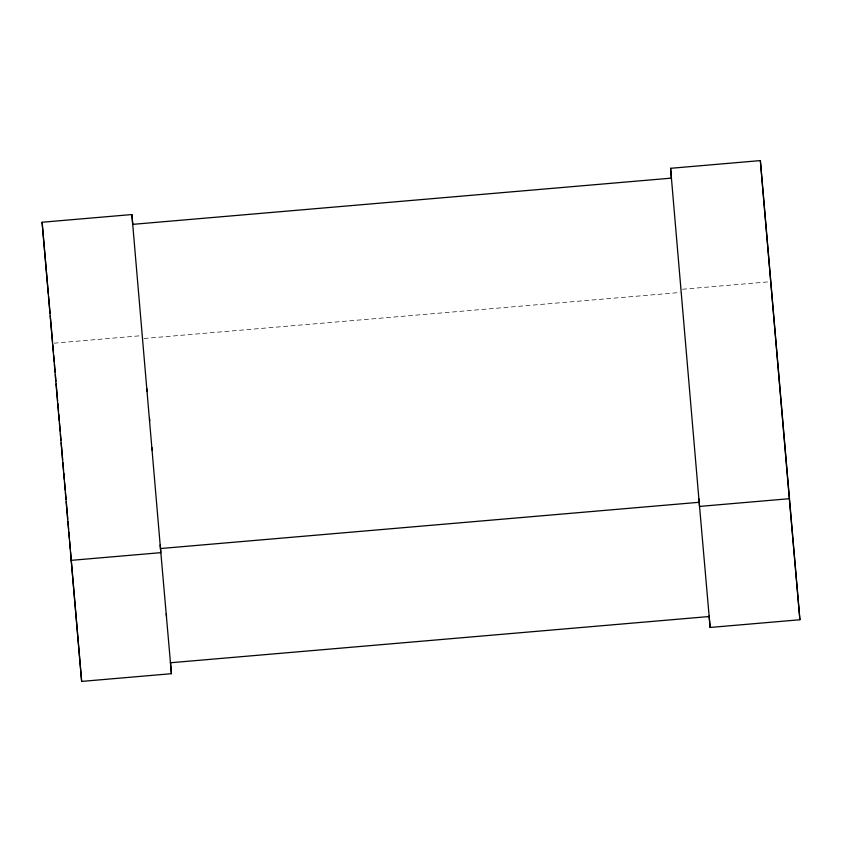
<?xml version="1.0" encoding="UTF-8"?>
<svg xmlns="http://www.w3.org/2000/svg" width="842" height="842" viewBox="0 0 842 842"><rect width="100%" height="100%" fill="white"/><g stroke="black" fill="none" stroke-linecap="round" stroke-linejoin="round"><path stroke-width="0.63" stroke-dasharray="4.21 3.16" d="M53.993 343.178L141.172 335.695M682.473 289.238L769.651 281.754M144.035 338.484L680.104 292.469"/><path stroke-width="1.26" d="M170.431 662.17L171.421 673.695L81.642 681.41L42.1 222.246L131.878 214.542L132.762 224.551M799.9 619.754L789.312 498.706L699.523 506.421L670.579 168.305L760.358 160.59L799.9 619.754L710.122 627.458L698.881 498.811M132.731 224.361L671.421 178.125M160.485 548.531L699.176 502.285M71.054 560.362L160.833 552.657L131.878 214.542M170.484 662.759L709.174 616.523M670.579 168.305L671.453 178.315M160.18 545.048L171.421 673.695M42.1 222.246L48.362 293.826M48.594 296.437L50.067 313.35M50.299 315.96L52.572 341.989M760.358 160.59L789.312 498.706M709.132 615.934L710.122 627.458M147.045 388.983L147.266 391.593M149.55 418.327L149.771 420.947M152.076 447.797L152.307 450.417M166.295 613.807L166.516 616.418M52.804 344.599L53.478 352.461M53.699 355.082L54.256 361.639M54.488 364.26L55.162 372.122M55.383 374.743L55.94 381.289M56.172 383.92L57.624 400.95M57.856 403.571L58.53 411.433M58.751 414.053L59.308 420.611M59.54 423.231L60.203 431.093M60.435 433.714L60.992 440.271M61.213 442.892L62.676 459.921M62.897 462.542L63.571 470.415M63.803 473.036L64.36 479.582M64.581 482.203L65.255 490.065M65.487 492.686L66.044 499.243M66.265 501.864L67.728 518.904M67.949 521.524L68.623 529.386M68.844 532.007L69.412 538.554M69.633 541.174L70.307 549.047M70.528 551.668L81.642 681.41"/></g></svg>
